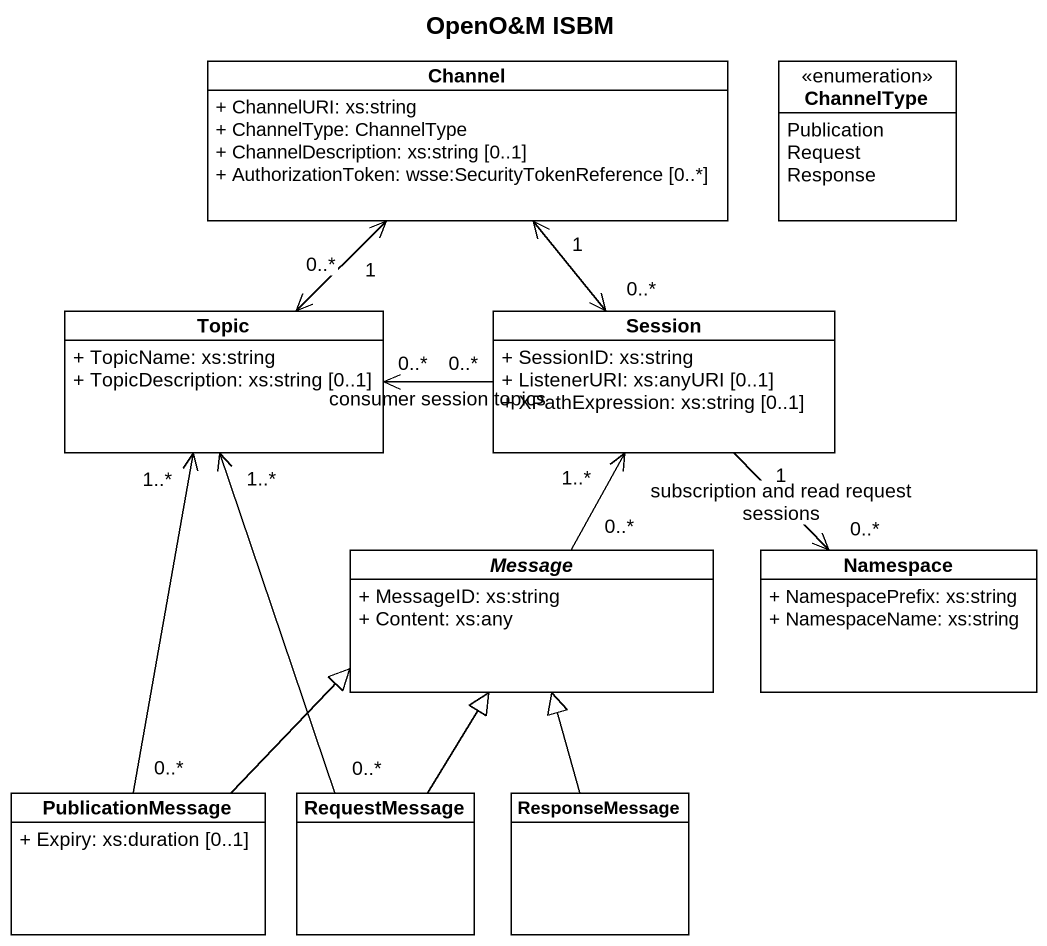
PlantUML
@startuml
title OpenO&M ISBM
hide circle
hide empty members
skinparam classAttributeIconSize 0
class Channel {
  + ChannelURI: xs:string
  + ChannelType: ChannelType
  + ChannelDescription: xs:string [0..1]
  + AuthorizationToken: wsse:SecurityTokenReference [0..*]
}
enum ChannelType {
  Publication
  Request
  Response
}
class Topic {
  + TopicName: xs:string
  + TopicDescription: xs:string [0..1]
}
class Session {
  + SessionID: xs:string
  + ListenerURI: xs:anyURI [0..1]
  + XPathExpression: xs:string [0..1]
}
abstract class Message {
  + MessageID: xs:string
  + Content: xs:any
}
class "Namespace" as Namespace_ {
  + NamespacePrefix: xs:string
  + NamespaceName: xs:string
}
class PublicationMessage {
  + Expiry: xs:duration [0..1]
}
class RequestMessage
class ResponseMessage
Topic "0..*" <-up-> "1" Channel
Session "0..*" <-up-> "1" Channel
Session "0..*" -left-> "0..*" Topic : consumer session topics
Session "1" --> "0..*" Namespace_ : subscription and read request sessions
Message "0..*" -up-> "1..*" Session
PublicationMessage "0..*" -up-> "1..*" Topic
PublicationMessage -up-|> Message
RequestMessage "0..*" -up-> "1..*" Topic
RequestMessage -up-|> Message
ResponseMessage -up-|> Message
@enduml
